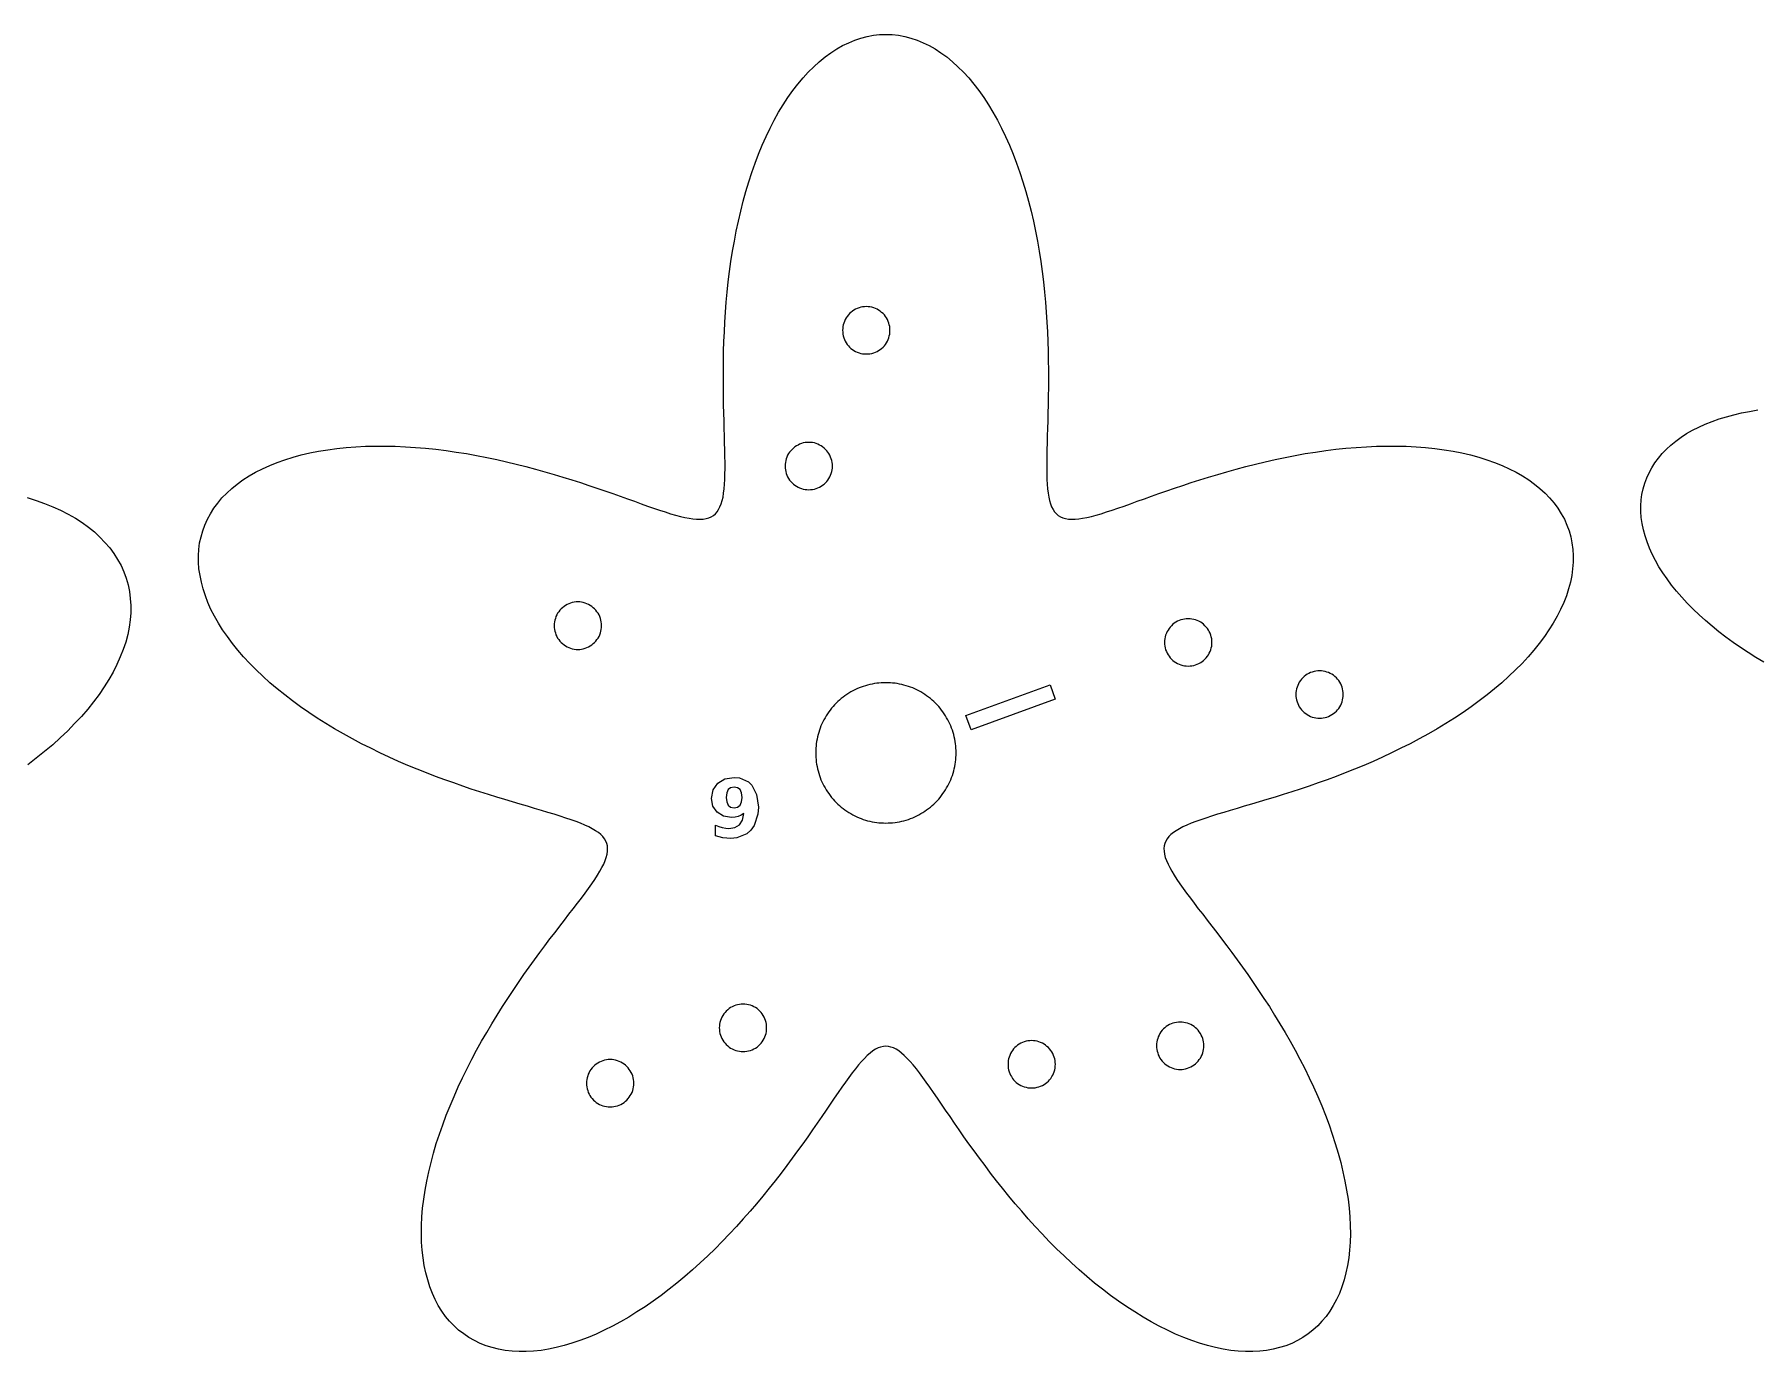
# Model space of a CAD drawing. Header units: millimetres. Extents: x 0 to 479, y 10 to 280.
# Drawn here: x 83.4 to 185.2, y 83 to 160.9 of the extents above; entities that cross this region are included whole.
import ezdxf

# ---------------------------------------------------------------- set-up
doc = ezdxf.new("R2010")
doc.units = ezdxf.units.MM
doc.layers.add('CUT', color=1, linetype='Continuous')
doc.layers.add('ENGRAVE', color=7, linetype='Continuous')

msp = doc.modelspace()

# ---------------------------------------------------------------- linework, layer by layer
at = {"layer": 'CUT'}
for points in [[(162.5, 117.89), (161.95, 117.65), (161.41, 117.43), (160.86, 117.21), (160.32, 117), (159.78, 116.8), (159.25, 116.61), (158.72, 116.42), (158.2, 116.25), (157.69, 116.08), (157.19, 115.92), (156.71, 115.77), (156.23, 115.63), (155.77, 115.49), (155.32, 115.35), (154.88, 115.23), (154.46, 115.1), (154.06, 114.99), (153.67, 114.87), (153.3, 114.76), (152.95, 114.65), (152.62, 114.54), (152.31, 114.44), (152.02, 114.33), (151.75, 114.23), (151.49, 114.12), (151.26, 114.01), (151.05, 113.9), (150.87, 113.79), (150.7, 113.68), (150.55, 113.56), (150.43, 113.44), (150.33, 113.31), (150.25, 113.17), (150.19, 113.03), (150.16, 112.89), (150.14, 112.73), (150.15, 112.57), (150.18, 112.4), (150.22, 112.21), (150.29, 112.02), (150.38, 111.82), (150.48, 111.61), (150.61, 111.39), (150.75, 111.16), (150.91, 110.91), (151.08, 110.65), (151.27, 110.38), (151.48, 110.1), (151.7, 109.81), (151.93, 109.5), (152.17, 109.18), (152.43, 108.85), (152.7, 108.5), (152.97, 108.14), (153.26, 107.77), (153.55, 107.39), (153.85, 106.99), (154.16, 106.58), (154.47, 106.16), (154.78, 105.72), (155.1, 105.28), (155.42, 104.82), (155.73, 104.35), (156.05, 103.88), (156.37, 103.39), (156.68, 102.89), (156.99, 102.38), (157.3, 101.87), (157.6, 101.34), (157.89, 100.81), (158.18, 100.28), (158.46, 99.74), (158.72, 99.19), (158.98, 98.64), (159.23, 98.08), (159.47, 97.53), (159.69, 96.97), (159.9, 96.41), (160.09, 95.85), (160.27, 95.29), (160.44, 94.73), (160.59, 94.18), (160.72, 93.63), (160.84, 93.08), (160.94, 92.54), (161.02, 92.01), (161.08, 91.48), (161.12, 90.97), (161.15, 90.46), (161.16, 89.96), (161.14, 89.47), (161.11, 89), (161.06, 88.53), (160.99, 88.08), (160.9, 87.65), (160.79, 87.23), (160.66, 86.83), (160.51, 86.44), (160.34, 86.07), (160.15, 85.72), (159.95, 85.39), (159.73, 85.08), (159.48, 84.79), (159.23, 84.52), (158.95, 84.27), (158.66, 84.04), (158.35, 83.83), (158.03, 83.65), (157.69, 83.48), (157.34, 83.34), (156.97, 83.23), (156.59, 83.14), (156.2, 83.07), (155.8, 83.02), (155.39, 83), (154.96, 83), (154.53, 83.03), (154.09, 83.07), (153.64, 83.14), (153.18, 83.24), (152.72, 83.35), (152.25, 83.49), (151.78, 83.65), (151.31, 83.83), (150.83, 84.03), (150.35, 84.26), (149.86, 84.5), (149.38, 84.76), (148.9, 85.04), (148.42, 85.34), (147.94, 85.65), (147.46, 85.98), (146.98, 86.32), (146.51, 86.68), (146.04, 87.05), (145.58, 87.44), (145.12, 87.83), (144.67, 88.24), (144.23, 88.66), (143.79, 89.08), (143.36, 89.51), (142.94, 89.95), (142.53, 90.39), (142.12, 90.84), (141.73, 91.29), (141.34, 91.74), (140.96, 92.19), (140.6, 92.65), (140.24, 93.1), (139.89, 93.54), (139.56, 93.99), (139.23, 94.43), (138.92, 94.86), (138.61, 95.28), (138.31, 95.7), (138.03, 96.11), (137.75, 96.51), (137.49, 96.89), (137.23, 97.27), (136.99, 97.63), (136.75, 97.97), (136.52, 98.31), (136.3, 98.62), (136.09, 98.92), (135.88, 99.2), (135.69, 99.47), (135.5, 99.71), (135.31, 99.94), (135.13, 100.15), (134.96, 100.33), (134.79, 100.5), (134.63, 100.64), (134.47, 100.77), (134.31, 100.87), (134.15, 100.95), (134, 101), (133.85, 101.04), (133.7, 101.05), (133.55, 101.04), (133.39, 101), (133.24, 100.95), (133.09, 100.87), (132.93, 100.77), (132.77, 100.64), (132.6, 100.5), (132.43, 100.33), (132.26, 100.15), (132.08, 99.94), (131.9, 99.71), (131.71, 99.47), (131.51, 99.2), (131.31, 98.92), (131.09, 98.62), (130.87, 98.31), (130.65, 97.97), (130.41, 97.63), (130.16, 97.27), (129.91, 96.89), (129.64, 96.51), (129.37, 96.11), (129.08, 95.7), (128.79, 95.28), (128.48, 94.86), (128.16, 94.43), (127.84, 93.99), (127.5, 93.54), (127.16, 93.1), (126.8, 92.65), (126.43, 92.19), (126.06, 91.74), (125.67, 91.29), (125.27, 90.84), (124.87, 90.39), (124.46, 89.95), (124.03, 89.51), (123.6, 89.08), (123.17, 88.66), (122.72, 88.24), (122.27, 87.83), (121.82, 87.44), (121.35, 87.05), (120.89, 86.68), (120.41, 86.32), (119.94, 85.98), (119.46, 85.65), (118.98, 85.34), (118.5, 85.04), (118.01, 84.76), (117.53, 84.5), (117.05, 84.26), (116.57, 84.03), (116.09, 83.83), (115.61, 83.65), (115.14, 83.49), (114.67, 83.35), (114.21, 83.24), (113.75, 83.14), (113.31, 83.07), (112.86, 83.03), (112.43, 83), (112.01, 83), (111.6, 83.02), (111.19, 83.07), (110.8, 83.14), (110.42, 83.23), (110.06, 83.34), (109.71, 83.48), (109.37, 83.65), (109.04, 83.83), (108.74, 84.04), (108.44, 84.27), (108.17, 84.52), (107.91, 84.79), (107.67, 85.08), (107.45, 85.39), (107.24, 85.72), (107.06, 86.07), (106.89, 86.44), (106.74, 86.83), (106.61, 87.23), (106.5, 87.65), (106.41, 88.08), (106.34, 88.53), (106.28, 89), (106.25, 89.47), (106.24, 89.96), (106.25, 90.46), (106.27, 90.97), (106.31, 91.48), (106.38, 92.01), (106.46, 92.54), (106.56, 93.08), (106.67, 93.63), (106.81, 94.18), (106.96, 94.73), (107.12, 95.29), (107.3, 95.85), (107.5, 96.41), (107.71, 96.97), (107.93, 97.53), (108.17, 98.08), (108.41, 98.64), (108.67, 99.19), (108.94, 99.74), (109.22, 100.28), (109.5, 100.81), (109.8, 101.34), (110.1, 101.87), (110.4, 102.38), (110.71, 102.89), (111.03, 103.39), (111.34, 103.88), (111.66, 104.35), (111.98, 104.82), (112.3, 105.28), (112.61, 105.72), (112.93, 106.16), (113.24, 106.58), (113.54, 106.99), (113.84, 107.39), (114.14, 107.77), (114.42, 108.14), (114.7, 108.5), (114.96, 108.85), (115.22, 109.18), (115.47, 109.5), (115.7, 109.81), (115.92, 110.1), (116.12, 110.38), (116.31, 110.65), (116.49, 110.91), (116.65, 111.16), (116.79, 111.39), (116.91, 111.61), (117.02, 111.82), (117.1, 112.02), (117.17, 112.21), (117.22, 112.4), (117.25, 112.57), (117.25, 112.73), (117.24, 112.89), (117.2, 113.03), (117.14, 113.17), (117.06, 113.31), (116.96, 113.44), (116.84, 113.56), (116.7, 113.68), (116.53, 113.79), (116.34, 113.9), (116.13, 114.01), (115.9, 114.12), (115.65, 114.23), (115.38, 114.33), (115.09, 114.44), (114.77, 114.54), (114.44, 114.65), (114.09, 114.76), (113.72, 114.87), (113.34, 114.99), (112.93, 115.1), (112.51, 115.23), (112.08, 115.35), (111.63, 115.49), (111.17, 115.63), (110.69, 115.77), (110.2, 115.92), (109.7, 116.08), (109.19, 116.25), (108.68, 116.42), (108.15, 116.61), (107.62, 116.8), (107.08, 117), (106.54, 117.21), (105.99, 117.43), (105.44, 117.65), (104.89, 117.89), (104.34, 118.14), (103.79, 118.39), (103.24, 118.66), (102.7, 118.93), (102.16, 119.22), (101.63, 119.51), (101.1, 119.82), (100.59, 120.13), (100.08, 120.45), (99.58, 120.78), (99.09, 121.12), (98.62, 121.46), (98.16, 121.82), (97.71, 122.18), (97.28, 122.54), (96.86, 122.92), (96.47, 123.29), (96.09, 123.68), (95.73, 124.07), (95.39, 124.46), (95.07, 124.86), (94.77, 125.26), (94.49, 125.66), (94.24, 126.06), (94.01, 126.47), (93.8, 126.87), (93.62, 127.28), (93.47, 127.68), (93.33, 128.08), (93.23, 128.48), (93.15, 128.88), (93.09, 129.27), (93.06, 129.66), (93.06, 130.05), (93.08, 130.42), (93.13, 130.8), (93.21, 131.16), (93.31, 131.52), (93.44, 131.86), (93.59, 132.2), (93.77, 132.53), (93.97, 132.85), (94.2, 133.16), (94.45, 133.46), (94.73, 133.74), (95.03, 134.02), (95.35, 134.28), (95.69, 134.53), (96.05, 134.76), (96.44, 134.98), (96.84, 135.19), (97.27, 135.38), (97.71, 135.56), (98.17, 135.72), (98.65, 135.87), (99.14, 136), (99.64, 136.12), (100.16, 136.22), (100.7, 136.31), (101.24, 136.38), (101.79, 136.44), (102.36, 136.49), (102.93, 136.52), (103.51, 136.53), (104.1, 136.53), (104.69, 136.52), (105.29, 136.49), (105.89, 136.45), (106.49, 136.4), (107.1, 136.34), (107.7, 136.26), (108.3, 136.17), (108.9, 136.08), (109.5, 135.97), (110.1, 135.86), (110.69, 135.73), (111.27, 135.6), (111.85, 135.46), (112.42, 135.32), (112.98, 135.17), (113.54, 135.01), (114.08, 134.85), (114.61, 134.69), (115.13, 134.53), (115.64, 134.37), (116.14, 134.2), (116.62, 134.04), (117.09, 133.88), (117.55, 133.72), (117.99, 133.56), (118.42, 133.41), (118.83, 133.26), (119.23, 133.12), (119.61, 132.98), (119.97, 132.86), (120.32, 132.74), (120.65, 132.63), (120.97, 132.53), (121.26, 132.45), (121.55, 132.37), (121.81, 132.31), (122.06, 132.26), (122.29, 132.23), (122.51, 132.21), (122.71, 132.2), (122.9, 132.21), (123.07, 132.24), (123.23, 132.28), (123.37, 132.35), (123.5, 132.43), (123.62, 132.52), (123.72, 132.64), (123.81, 132.78), (123.89, 132.93), (123.96, 133.11), (124.02, 133.3), (124.07, 133.51), (124.1, 133.75), (124.13, 134), (124.16, 134.27), (124.17, 134.56), (124.18, 134.87), (124.19, 135.2), (124.19, 135.55), (124.18, 135.92), (124.17, 136.3), (124.16, 136.71), (124.15, 137.13), (124.14, 137.56), (124.13, 138.02), (124.11, 138.48), (124.1, 138.97), (124.09, 139.47), (124.09, 139.98), (124.09, 140.5), (124.09, 141.04), (124.09, 141.58), (124.1, 142.14), (124.12, 142.7), (124.15, 143.28), (124.18, 143.86), (124.22, 144.45), (124.26, 145.04), (124.32, 145.63), (124.38, 146.23), (124.46, 146.84), (124.54, 147.44), (124.63, 148.04), (124.74, 148.64), (124.85, 149.24), (124.98, 149.83), (125.12, 150.42), (125.26, 151), (125.42, 151.58), (125.59, 152.15), (125.78, 152.7), (125.97, 153.25), (126.17, 153.79), (126.39, 154.31), (126.62, 154.82), (126.85, 155.32), (127.1, 155.8), (127.36, 156.26), (127.63, 156.7), (127.91, 157.13), (128.2, 157.54), (128.49, 157.92), (128.8, 158.29), (129.11, 158.63), (129.43, 158.95), (129.76, 159.25), (130.1, 159.53), (130.44, 159.78), (130.79, 160), (131.14, 160.2), (131.5, 160.37), (131.86, 160.52), (132.22, 160.64), (132.59, 160.74), (132.96, 160.81), (133.33, 160.85), (133.7, 160.86), (134.07, 160.85), (134.44, 160.81), (134.81, 160.74), (135.17, 160.64), (135.54, 160.52), (135.9, 160.37), (136.25, 160.2), (136.61, 160), (136.95, 159.78), (137.3, 159.53), (137.63, 159.25), (137.96, 158.95), (138.28, 158.63), (138.6, 158.29), (138.9, 157.92), (139.2, 157.54), (139.49, 157.13), (139.77, 156.7), (140.03, 156.26), (140.29, 155.8), (140.54, 155.32), (140.78, 154.82), (141.01, 154.31), (141.22, 153.79), (141.43, 153.25), (141.62, 152.7), (141.8, 152.15), (141.97, 151.58), (142.13, 151), (142.28, 150.42), (142.42, 149.83), (142.54, 149.24), (142.66, 148.64), (142.76, 148.04), (142.86, 147.44), (142.94, 146.84), (143.01, 146.23), (143.08, 145.63), (143.13, 145.04), (143.18, 144.45), (143.22, 143.86), (143.25, 143.28), (143.27, 142.7), (143.29, 142.14), (143.3, 141.58), (143.31, 141.04), (143.31, 140.5), (143.31, 139.98), (143.3, 139.47), (143.29, 138.97), (143.28, 138.48), (143.27, 138.02), (143.26, 137.56), (143.24, 137.13), (143.23, 136.71), (143.22, 136.3), (143.21, 135.92), (143.21, 135.55), (143.21, 135.2), (143.21, 134.87), (143.22, 134.56), (143.24, 134.27), (143.26, 134), (143.29, 133.75), (143.33, 133.51), (143.38, 133.3), (143.44, 133.11), (143.5, 132.93), (143.58, 132.78), (143.67, 132.64), (143.78, 132.52), (143.89, 132.43), (144.02, 132.35), (144.17, 132.28), (144.32, 132.24), (144.49, 132.21), (144.68, 132.2), (144.88, 132.21), (145.1, 132.23), (145.33, 132.26), (145.58, 132.31), (145.85, 132.37), (146.13, 132.45), (146.43, 132.53), (146.75, 132.63), (147.08, 132.74), (147.42, 132.86), (147.79, 132.98), (148.17, 133.12), (148.56, 133.26), (148.98, 133.41), (149.4, 133.56), (149.84, 133.72), (150.3, 133.88), (150.77, 134.04), (151.25, 134.2), (151.75, 134.37), (152.26, 134.53), (152.78, 134.69), (153.32, 134.85), (153.86, 135.01), (154.41, 135.17), (154.97, 135.32), (155.55, 135.46), (156.12, 135.6), (156.71, 135.73), (157.3, 135.86), (157.89, 135.97), (158.49, 136.08), (159.09, 136.17), (159.7, 136.26), (160.3, 136.34), (160.9, 136.4), (161.51, 136.45), (162.11, 136.49), (162.7, 136.52), (163.3, 136.53), (163.88, 136.53), (164.46, 136.52), (165.04, 136.49), (165.6, 136.44), (166.16, 136.38), (166.7, 136.31), (167.23, 136.22), (167.75, 136.12), (168.26, 136), (168.75, 135.87), (169.23, 135.72), (169.68, 135.56), (170.13, 135.38), (170.55, 135.19), (170.96, 134.98), (171.34, 134.76), (171.71, 134.53), (172.05, 134.28), (172.37, 134.02), (172.67, 133.74), (172.94, 133.46), (173.2, 133.16), (173.42, 132.85), (173.63, 132.53), (173.81, 132.2), (173.96, 131.86), (174.09, 131.52), (174.19, 131.16), (174.26, 130.8), (174.31, 130.42), (174.34, 130.05), (174.33, 129.66), (174.3, 129.27), (174.25, 128.88), (174.17, 128.48), (174.06, 128.08), (173.93, 127.68), (173.77, 127.28), (173.59, 126.87), (173.38, 126.47), (173.15, 126.06), (172.9, 125.66), (172.63, 125.26), (172.33, 124.86), (172.01, 124.46), (171.67, 124.07), (171.31, 123.68), (170.93, 123.29), (170.53, 122.92), (170.12, 122.54), (169.69, 122.18), (169.24, 121.82), (168.78, 121.46), (168.3, 121.12), (167.82, 120.78), (167.32, 120.45), (166.81, 120.13), (166.29, 119.82), (165.77, 119.51), (165.23, 119.22), (164.69, 118.93), (164.15, 118.66), (163.6, 118.39), (163.05, 118.14), (162.5, 117.89)], [(133.9, 143.04), (133.93, 143.15), (133.94, 143.26), (133.94, 143.37), (133.94, 143.48), (133.93, 143.59), (133.9, 143.69), (133.87, 143.8), (133.84, 143.9), (133.79, 144), (133.74, 144.1), (133.68, 144.19), (133.61, 144.28), (133.53, 144.36), (133.45, 144.43), (133.37, 144.5), (133.27, 144.56), (133.18, 144.61), (133.08, 144.66), (132.98, 144.7), (132.87, 144.73), (132.76, 144.75), (132.65, 144.76), (132.54, 144.77), (132.43, 144.76), (132.32, 144.75), (132.22, 144.73), (132.11, 144.7), (132.01, 144.66), (131.91, 144.61), (131.81, 144.56), (131.72, 144.5), (131.63, 144.43), (131.55, 144.36), (131.48, 144.28), (131.41, 144.19), (131.35, 144.1), (131.3, 144), (131.25, 143.9), (131.21, 143.8), (131.18, 143.69), (131.16, 143.59), (131.15, 143.48), (131.14, 143.37), (131.15, 143.26), (131.16, 143.15), (131.18, 143.04), (131.21, 142.93), (131.25, 142.83), (131.3, 142.73), (131.35, 142.63), (131.41, 142.54), (131.48, 142.46), (131.55, 142.38), (131.63, 142.3), (131.72, 142.23), (131.81, 142.17), (131.91, 142.12), (132.01, 142.07), (132.11, 142.03), (132.22, 142), (132.32, 141.98), (132.43, 141.97), (132.54, 141.97), (132.65, 141.97), (132.76, 141.98), (132.87, 142), (132.98, 142.03), (133.08, 142.07), (133.18, 142.12), (133.27, 142.17), (133.37, 142.23), (133.45, 142.3), (133.53, 142.38), (133.61, 142.46), (133.68, 142.54), (133.74, 142.63), (133.79, 142.73), (133.84, 142.83), (133.87, 142.93), (133.9, 143.04)], [(130.5, 135.02), (130.52, 135.13), (130.54, 135.23), (130.54, 135.34), (130.54, 135.45), (130.52, 135.56), (130.5, 135.67), (130.47, 135.78), (130.43, 135.88), (130.39, 135.98), (130.33, 136.08), (130.27, 136.17), (130.21, 136.25), (130.13, 136.33), (130.05, 136.41), (129.96, 136.48), (129.87, 136.54), (129.78, 136.59), (129.68, 136.64), (129.57, 136.68), (129.47, 136.71), (129.36, 136.73), (129.25, 136.74), (129.14, 136.74), (129.03, 136.74), (128.92, 136.73), (128.81, 136.71), (128.71, 136.68), (128.6, 136.64), (128.51, 136.59), (128.41, 136.54), (128.32, 136.48), (128.23, 136.41), (128.15, 136.33), (128.08, 136.25), (128.01, 136.17), (127.95, 136.08), (127.89, 135.98), (127.85, 135.88), (127.81, 135.78), (127.78, 135.67), (127.76, 135.56), (127.75, 135.45), (127.74, 135.34), (127.75, 135.23), (127.76, 135.13), (127.78, 135.02), (127.81, 134.91), (127.85, 134.81), (127.89, 134.71), (127.95, 134.61), (128.01, 134.52), (128.08, 134.44), (128.15, 134.35), (128.23, 134.28), (128.32, 134.21), (128.41, 134.15), (128.51, 134.1), (128.6, 134.05), (128.71, 134.01), (128.81, 133.98), (128.92, 133.96), (129.03, 133.95), (129.14, 133.94), (129.25, 133.95), (129.36, 133.96), (129.47, 133.98), (129.57, 134.01), (129.68, 134.05), (129.78, 134.1), (129.87, 134.15), (129.96, 134.21), (130.05, 134.28), (130.13, 134.35), (130.21, 134.44), (130.27, 134.52), (130.33, 134.61), (130.39, 134.71), (130.43, 134.81), (130.47, 134.91), (130.5, 135.02)], [(116.87, 125.69), (116.88, 125.8), (116.89, 125.91), (116.88, 126.02), (116.87, 126.13), (116.85, 126.24), (116.82, 126.34), (116.78, 126.45), (116.74, 126.55), (116.68, 126.64), (116.62, 126.73), (116.55, 126.82), (116.48, 126.9), (116.4, 126.97), (116.31, 127.04), (116.22, 127.1), (116.12, 127.16), (116.02, 127.2), (115.92, 127.24), (115.81, 127.27), (115.71, 127.29), (115.6, 127.31), (115.49, 127.31), (115.38, 127.31), (115.27, 127.29), (115.16, 127.27), (115.06, 127.24), (114.95, 127.2), (114.85, 127.16), (114.76, 127.1), (114.67, 127.04), (114.58, 126.97), (114.5, 126.9), (114.42, 126.82), (114.36, 126.73), (114.29, 126.64), (114.24, 126.55), (114.19, 126.45), (114.16, 126.34), (114.13, 126.24), (114.11, 126.13), (114.09, 126.02), (114.09, 125.91), (114.09, 125.8), (114.11, 125.69), (114.13, 125.58), (114.16, 125.48), (114.19, 125.37), (114.24, 125.27), (114.29, 125.18), (114.36, 125.09), (114.42, 125), (114.5, 124.92), (114.58, 124.85), (114.67, 124.78), (114.76, 124.72), (114.85, 124.66), (114.95, 124.62), (115.06, 124.58), (115.16, 124.55), (115.27, 124.53), (115.38, 124.51), (115.49, 124.51), (115.6, 124.51), (115.71, 124.53), (115.81, 124.55), (115.92, 124.58), (116.02, 124.62), (116.12, 124.66), (116.22, 124.72), (116.31, 124.78), (116.4, 124.85), (116.48, 124.92), (116.55, 125), (116.62, 125.09), (116.68, 125.18), (116.74, 125.27), (116.78, 125.37), (116.82, 125.48), (116.85, 125.58), (116.87, 125.69)], [(152.96, 124.7), (152.97, 124.81), (152.97, 124.92), (152.97, 125.03), (152.96, 125.14), (152.93, 125.25), (152.91, 125.35), (152.87, 125.46), (152.82, 125.56), (152.77, 125.65), (152.71, 125.74), (152.64, 125.83), (152.56, 125.91), (152.48, 125.99), (152.4, 126.05), (152.31, 126.12), (152.21, 126.17), (152.11, 126.21), (152.01, 126.25), (151.9, 126.28), (151.79, 126.3), (151.68, 126.32), (151.57, 126.32), (151.46, 126.32), (151.35, 126.3), (151.25, 126.28), (151.14, 126.25), (151.04, 126.21), (150.94, 126.17), (150.84, 126.12), (150.75, 126.05), (150.66, 125.99), (150.58, 125.91), (150.51, 125.83), (150.44, 125.74), (150.38, 125.65), (150.33, 125.56), (150.28, 125.46), (150.24, 125.35), (150.21, 125.25), (150.19, 125.14), (150.18, 125.03), (150.17, 124.92), (150.18, 124.81), (150.19, 124.7), (150.21, 124.59), (150.24, 124.49), (150.28, 124.39), (150.33, 124.29), (150.38, 124.19), (150.44, 124.1), (150.51, 124.01), (150.58, 123.93), (150.66, 123.86), (150.75, 123.79), (150.84, 123.73), (150.94, 123.67), (151.04, 123.63), (151.14, 123.59), (151.25, 123.56), (151.35, 123.54), (151.46, 123.53), (151.57, 123.52), (151.68, 123.53), (151.79, 123.54), (151.9, 123.56), (152.01, 123.59), (152.11, 123.63), (152.21, 123.67), (152.31, 123.73), (152.4, 123.79), (152.48, 123.86), (152.56, 123.93), (152.64, 124.01), (152.71, 124.1), (152.77, 124.19), (152.82, 124.29), (152.87, 124.39), (152.91, 124.49), (152.93, 124.59), (152.96, 124.7)], [(160.72, 121.62), (160.73, 121.73), (160.74, 121.84), (160.73, 121.95), (160.72, 122.06), (160.7, 122.17), (160.67, 122.28), (160.63, 122.38), (160.59, 122.48), (160.53, 122.57), (160.47, 122.67), (160.4, 122.75), (160.33, 122.83), (160.25, 122.91), (160.16, 122.98), (160.07, 123.04), (159.97, 123.09), (159.87, 123.14), (159.77, 123.17), (159.67, 123.2), (159.56, 123.23), (159.45, 123.24), (159.34, 123.24), (159.23, 123.24), (159.12, 123.23), (159.01, 123.2), (158.91, 123.17), (158.8, 123.14), (158.7, 123.09), (158.61, 123.04), (158.52, 122.98), (158.43, 122.91), (158.35, 122.83), (158.27, 122.75), (158.21, 122.67), (158.14, 122.57), (158.09, 122.48), (158.05, 122.38), (158.01, 122.28), (157.98, 122.17), (157.96, 122.06), (157.94, 121.95), (157.94, 121.84), (157.94, 121.73), (157.96, 121.62), (157.98, 121.52), (158.01, 121.41), (158.05, 121.31), (158.09, 121.21), (158.14, 121.11), (158.21, 121.02), (158.27, 120.93), (158.35, 120.85), (158.43, 120.78), (158.52, 120.71), (158.61, 120.65), (158.7, 120.6), (158.8, 120.55), (158.91, 120.51), (159.01, 120.48), (159.12, 120.46), (159.23, 120.45), (159.34, 120.44), (159.45, 120.45), (159.56, 120.46), (159.67, 120.48), (159.77, 120.51), (159.87, 120.55), (159.97, 120.6), (160.07, 120.65), (160.16, 120.71), (160.25, 120.78), (160.33, 120.85), (160.4, 120.93), (160.47, 121.02), (160.53, 121.11), (160.59, 121.21), (160.63, 121.31), (160.67, 121.41), (160.7, 121.52), (160.72, 121.62)], [(137.84, 118.66), (137.83, 118.8), (137.81, 118.93), (137.79, 119.07), (137.77, 119.2), (137.74, 119.34), (137.71, 119.47), (137.67, 119.6), (137.63, 119.73), (137.58, 119.85), (137.53, 119.98), (137.48, 120.11), (137.42, 120.23), (137.36, 120.35), (137.29, 120.47), (137.22, 120.58), (137.15, 120.7), (137.07, 120.81), (136.99, 120.92), (136.91, 121.03), (136.82, 121.13), (136.73, 121.23), (136.63, 121.33), (136.53, 121.42), (136.43, 121.51), (136.33, 121.6), (136.22, 121.69), (136.11, 121.77), (136, 121.84), (135.89, 121.92), (135.77, 121.99), (135.65, 122.05), (135.53, 122.12), (135.41, 122.17), (135.29, 122.23), (135.16, 122.28), (135.03, 122.32), (134.9, 122.36), (134.77, 122.4), (134.64, 122.43), (134.51, 122.46), (134.37, 122.49), (134.24, 122.51), (134.1, 122.52), (133.97, 122.53), (133.83, 122.54), (133.7, 122.54), (133.56, 122.54), (133.43, 122.53), (133.29, 122.52), (133.16, 122.51), (133.02, 122.49), (132.89, 122.46), (132.76, 122.43), (132.62, 122.4), (132.49, 122.36), (132.36, 122.32), (132.24, 122.28), (132.11, 122.23), (131.98, 122.17), (131.86, 122.12), (131.74, 122.05), (131.62, 121.99), (131.51, 121.92), (131.39, 121.84), (131.28, 121.77), (131.17, 121.69), (131.06, 121.6), (130.96, 121.51), (130.86, 121.42), (130.76, 121.33), (130.67, 121.23), (130.58, 121.13), (130.49, 121.03), (130.41, 120.92), (130.32, 120.81), (130.25, 120.7), (130.17, 120.58), (130.1, 120.47), (130.04, 120.35), (129.98, 120.23), (129.92, 120.11), (129.86, 119.98), (129.81, 119.85), (129.77, 119.73), (129.73, 119.6), (129.69, 119.47), (129.66, 119.34), (129.63, 119.2), (129.6, 119.07), (129.58, 118.93), (129.57, 118.8), (129.56, 118.66), (129.55, 118.53), (129.55, 118.39), (129.55, 118.26), (129.56, 118.12), (129.57, 117.99), (129.58, 117.85), (129.6, 117.72), (129.63, 117.58), (129.66, 117.45), (129.69, 117.32), (129.73, 117.19), (129.77, 117.06), (129.81, 116.93), (129.86, 116.8), (129.92, 116.68), (129.98, 116.56), (130.04, 116.44), (130.1, 116.32), (130.17, 116.2), (130.25, 116.09), (130.32, 115.98), (130.41, 115.87), (130.49, 115.76), (130.58, 115.66), (130.67, 115.56), (130.76, 115.46), (130.86, 115.36), (130.96, 115.27), (131.06, 115.19), (131.17, 115.1), (131.28, 115.02), (131.39, 114.94), (131.51, 114.87), (131.62, 114.8), (131.74, 114.73), (131.86, 114.67), (131.98, 114.61), (132.11, 114.56), (132.24, 114.51), (132.36, 114.46), (132.49, 114.42), (132.62, 114.38), (132.76, 114.35), (132.89, 114.32), (133.02, 114.3), (133.16, 114.28), (133.29, 114.26), (133.43, 114.25), (133.56, 114.25), (133.7, 114.24), (133.83, 114.25), (133.97, 114.25), (134.1, 114.26), (134.24, 114.28), (134.37, 114.3), (134.51, 114.32), (134.64, 114.35), (134.77, 114.38), (134.9, 114.42), (135.03, 114.46), (135.16, 114.51), (135.29, 114.56), (135.41, 114.61), (135.53, 114.67), (135.65, 114.73), (135.77, 114.8), (135.89, 114.87), (136, 114.94), (136.11, 115.02), (136.22, 115.1), (136.33, 115.19), (136.43, 115.27), (136.53, 115.36), (136.63, 115.46), (136.73, 115.56), (136.82, 115.66), (136.91, 115.76), (136.99, 115.87), (137.07, 115.98), (137.15, 116.09), (137.22, 116.2), (137.29, 116.32), (137.36, 116.44), (137.42, 116.56), (137.48, 116.68), (137.53, 116.8), (137.58, 116.93), (137.63, 117.06), (137.67, 117.19), (137.71, 117.32), (137.74, 117.45), (137.77, 117.58), (137.79, 117.72), (137.81, 117.85), (137.83, 117.99), (137.84, 118.12), (137.85, 118.26), (137.85, 118.39), (137.85, 118.53), (137.84, 118.66)], [(126.64, 101.92), (126.65, 102.03), (126.65, 102.14), (126.65, 102.25), (126.64, 102.36), (126.62, 102.46), (126.59, 102.57), (126.55, 102.67), (126.5, 102.77), (126.45, 102.87), (126.39, 102.96), (126.32, 103.05), (126.24, 103.13), (126.16, 103.2), (126.08, 103.27), (125.99, 103.33), (125.89, 103.38), (125.79, 103.43), (125.69, 103.47), (125.58, 103.5), (125.47, 103.52), (125.36, 103.53), (125.25, 103.54), (125.14, 103.53), (125.04, 103.52), (124.93, 103.5), (124.82, 103.47), (124.72, 103.43), (124.62, 103.38), (124.52, 103.33), (124.43, 103.27), (124.35, 103.2), (124.26, 103.13), (124.19, 103.05), (124.12, 102.96), (124.06, 102.87), (124.01, 102.77), (123.96, 102.67), (123.92, 102.57), (123.89, 102.46), (123.87, 102.36), (123.86, 102.25), (123.85, 102.14), (123.86, 102.03), (123.87, 101.92), (123.89, 101.81), (123.92, 101.7), (123.96, 101.6), (124.01, 101.5), (124.06, 101.4), (124.12, 101.31), (124.19, 101.23), (124.26, 101.15), (124.35, 101.07), (124.43, 101), (124.52, 100.94), (124.62, 100.89), (124.72, 100.84), (124.82, 100.8), (124.93, 100.78), (125.04, 100.75), (125.14, 100.74), (125.25, 100.74), (125.36, 100.74), (125.47, 100.75), (125.58, 100.78), (125.69, 100.8), (125.79, 100.84), (125.89, 100.89), (125.99, 100.94), (126.08, 101), (126.16, 101.07), (126.24, 101.15), (126.32, 101.23), (126.39, 101.31), (126.45, 101.4), (126.5, 101.5), (126.55, 101.6), (126.59, 101.7), (126.62, 101.81), (126.64, 101.92)], [(152.48, 100.86), (152.49, 100.97), (152.5, 101.08), (152.49, 101.19), (152.48, 101.3), (152.46, 101.41), (152.43, 101.51), (152.39, 101.61), (152.34, 101.71), (152.29, 101.81), (152.23, 101.9), (152.16, 101.99), (152.09, 102.07), (152.01, 102.14), (151.92, 102.21), (151.83, 102.27), (151.73, 102.33), (151.63, 102.37), (151.53, 102.41), (151.42, 102.44), (151.32, 102.46), (151.21, 102.47), (151.1, 102.48), (150.99, 102.47), (150.88, 102.46), (150.77, 102.44), (150.66, 102.41), (150.56, 102.37), (150.46, 102.33), (150.37, 102.27), (150.27, 102.21), (150.19, 102.14), (150.11, 102.07), (150.03, 101.99), (149.96, 101.9), (149.9, 101.81), (149.85, 101.71), (149.8, 101.61), (149.77, 101.51), (149.74, 101.41), (149.71, 101.3), (149.7, 101.19), (149.7, 101.08), (149.7, 100.97), (149.71, 100.86), (149.74, 100.75), (149.77, 100.65), (149.8, 100.54), (149.85, 100.44), (149.9, 100.35), (149.96, 100.26), (150.03, 100.17), (150.11, 100.09), (150.19, 100.01), (150.27, 99.95), (150.37, 99.88), (150.46, 99.83), (150.56, 99.79), (150.66, 99.75), (150.77, 99.72), (150.88, 99.7), (150.99, 99.68), (151.1, 99.68), (151.21, 99.68), (151.32, 99.7), (151.42, 99.72), (151.53, 99.75), (151.63, 99.79), (151.73, 99.83), (151.83, 99.88), (151.92, 99.95), (152.01, 100.01), (152.09, 100.09), (152.16, 100.17), (152.23, 100.26), (152.29, 100.35), (152.34, 100.44), (152.39, 100.54), (152.43, 100.65), (152.46, 100.75), (152.48, 100.86)], [(143.7, 99.76), (143.71, 99.87), (143.72, 99.98), (143.71, 100.09), (143.7, 100.2), (143.68, 100.3), (143.65, 100.41), (143.61, 100.51), (143.56, 100.61), (143.51, 100.71), (143.45, 100.8), (143.38, 100.89), (143.31, 100.97), (143.22, 101.04), (143.14, 101.11), (143.05, 101.17), (142.95, 101.22), (142.85, 101.27), (142.75, 101.31), (142.64, 101.34), (142.53, 101.36), (142.43, 101.37), (142.32, 101.38), (142.21, 101.37), (142.1, 101.36), (141.99, 101.34), (141.88, 101.31), (141.78, 101.27), (141.68, 101.22), (141.58, 101.17), (141.49, 101.11), (141.41, 101.04), (141.33, 100.97), (141.25, 100.89), (141.18, 100.8), (141.12, 100.71), (141.07, 100.61), (141.02, 100.51), (140.98, 100.41), (140.95, 100.3), (140.93, 100.2), (140.92, 100.09), (140.92, 99.98), (140.92, 99.87), (140.93, 99.76), (140.95, 99.65), (140.98, 99.54), (141.02, 99.44), (141.07, 99.34), (141.12, 99.25), (141.18, 99.15), (141.25, 99.07), (141.33, 98.99), (141.41, 98.91), (141.49, 98.84), (141.58, 98.78), (141.68, 98.73), (141.78, 98.68), (141.88, 98.65), (141.99, 98.62), (142.1, 98.59), (142.21, 98.58), (142.32, 98.58), (142.43, 98.58), (142.53, 98.59), (142.64, 98.62), (142.75, 98.65), (142.85, 98.68), (142.95, 98.73), (143.05, 98.78), (143.14, 98.84), (143.22, 98.91), (143.31, 98.99), (143.38, 99.07), (143.45, 99.15), (143.51, 99.25), (143.56, 99.34), (143.61, 99.44), (143.65, 99.54), (143.68, 99.65), (143.7, 99.76)], [(118.78, 98.64), (118.79, 98.75), (118.8, 98.86), (118.79, 98.97), (118.78, 99.08), (118.76, 99.19), (118.73, 99.29), (118.69, 99.4), (118.64, 99.5), (118.59, 99.59), (118.53, 99.68), (118.46, 99.77), (118.39, 99.85), (118.31, 99.92), (118.22, 99.99), (118.13, 100.05), (118.03, 100.11), (117.93, 100.15), (117.83, 100.19), (117.72, 100.22), (117.62, 100.24), (117.51, 100.26), (117.4, 100.26), (117.29, 100.26), (117.18, 100.24), (117.07, 100.22), (116.96, 100.19), (116.86, 100.15), (116.76, 100.11), (116.67, 100.05), (116.57, 99.99), (116.49, 99.92), (116.41, 99.85), (116.33, 99.77), (116.26, 99.68), (116.2, 99.59), (116.15, 99.5), (116.1, 99.4), (116.07, 99.29), (116.04, 99.19), (116.01, 99.08), (116, 98.97), (116, 98.86), (116, 98.75), (116.01, 98.64), (116.04, 98.53), (116.07, 98.43), (116.1, 98.32), (116.15, 98.22), (116.2, 98.13), (116.26, 98.04), (116.33, 97.95), (116.41, 97.87), (116.49, 97.8), (116.57, 97.73), (116.67, 97.67), (116.76, 97.61), (116.86, 97.57), (116.96, 97.53), (117.07, 97.5), (117.18, 97.48), (117.29, 97.46), (117.4, 97.46), (117.51, 97.46), (117.62, 97.48), (117.72, 97.5), (117.83, 97.53), (117.93, 97.57), (118.03, 97.61), (118.13, 97.67), (118.22, 97.73), (118.31, 97.8), (118.39, 97.87), (118.46, 97.95), (118.53, 98.04), (118.59, 98.13), (118.64, 98.22), (118.69, 98.32), (118.73, 98.43), (118.76, 98.53), (118.78, 98.64)]]:
    msp.add_lwpolyline(points, close=True, dxfattribs=at)
for points in [[(185.61, 123.75), (185.14, 124.03), (184.68, 124.32), (184.23, 124.62), (183.79, 124.92), (183.36, 125.23), (182.94, 125.55), (182.54, 125.88), (182.15, 126.21), (181.78, 126.55), (181.42, 126.89), (181.07, 127.24), (180.75, 127.59), (180.44, 127.95), (180.15, 128.31), (179.88, 128.67), (179.63, 129.03), (179.4, 129.39), (179.2, 129.76), (179.01, 130.13), (178.85, 130.49), (178.7, 130.86), (178.58, 131.22), (178.49, 131.58), (178.41, 131.94), (178.36, 132.3), (178.34, 132.65), (178.34, 133), (178.36, 133.34), (178.4, 133.67), (178.47, 134), (178.56, 134.33), (178.68, 134.64), (178.82, 134.95), (178.98, 135.25), (179.16, 135.53), (179.37, 135.81), (179.59, 136.08), (179.84, 136.34), (180.11, 136.59), (180.4, 136.82), (180.71, 137.05), (181.04, 137.26), (181.39, 137.46), (181.76, 137.65), (182.14, 137.82), (182.54, 137.98), (182.96, 138.13), (183.39, 138.26), (183.83, 138.38), (184.29, 138.49), (184.76, 138.58), (185.24, 138.66)], [(82.94, 133.48), (83.46, 133.31), (83.96, 133.14), (84.45, 132.94), (84.91, 132.73), (85.36, 132.5), (85.78, 132.26), (86.18, 132), (86.55, 131.73), (86.91, 131.45), (87.23, 131.15), (87.53, 130.83), (87.81, 130.51), (88.06, 130.17), (88.28, 129.82), (88.48, 129.46), (88.65, 129.09), (88.79, 128.71), (88.9, 128.32), (88.98, 127.92), (89.03, 127.51), (89.06, 127.1), (89.06, 126.67), (89.02, 126.25), (88.96, 125.82), (88.88, 125.38), (88.76, 124.94), (88.61, 124.5), (88.44, 124.06), (88.24, 123.62), (88.02, 123.17), (87.76, 122.73), (87.49, 122.29), (87.19, 121.85), (86.86, 121.41), (86.51, 120.98), (86.14, 120.54), (85.74, 120.12), (85.33, 119.7), (84.89, 119.28), (84.44, 118.87), (83.96, 118.47), (83.47, 118.08), (82.97, 117.69)]]:
    msp.add_lwpolyline(points, dxfattribs=at)
at = {"layer": 'ENGRAVE'}
for points in [[(143.71, 121.57), (138.74, 119.75), (138.43, 120.6), (143.41, 122.42), (143.71, 121.57)], [(124.03, 113.97), (124.23, 113.93), (124.42, 113.92), (124.77, 113.98), (125.04, 114.14), (125.22, 114.42), (125.3, 114.8), (125.14, 114.7), (124.97, 114.63), (124.78, 114.58), (124.58, 114.57), (124.1, 114.65), (123.72, 114.88), (123.47, 115.24), (123.39, 115.7), (123.48, 116.2), (123.76, 116.6), (124.18, 116.85), (124.73, 116.93), (125.05, 116.91), (125.58, 116.68), (125.78, 116.48), (126.06, 115.92), (126.16, 115.18), (126.13, 114.77), (125.91, 114.1), (125.72, 113.83), (125.48, 113.61), (124.89, 113.36), (124.53, 113.33), (124.29, 113.34), (124.06, 113.37), (123.84, 113.42), (123.62, 113.48), (123.62, 114.12), (123.83, 114.03), (124.03, 113.97)], [(125.08, 115.3), (125.17, 115.49), (125.2, 115.76), (125.17, 116.03), (125.08, 116.22), (124.93, 116.33), (124.73, 116.37), (124.52, 116.33), (124.37, 116.22), (124.29, 116.03), (124.26, 115.76), (124.29, 115.49), (124.37, 115.3), (124.52, 115.19), (124.73, 115.15), (124.93, 115.19), (125.08, 115.3)]]:
    msp.add_lwpolyline(points, close=True, dxfattribs=at)

doc.saveas('drawing.dxf')
